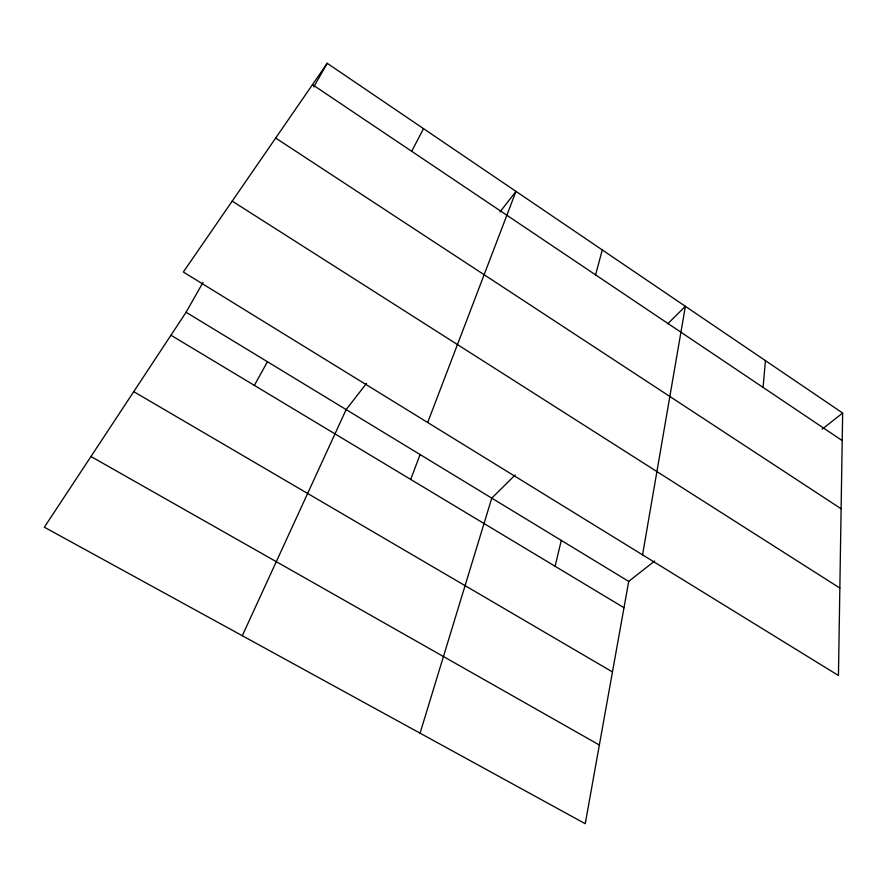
<?xml version="1.0" encoding="UTF-8"?>
<svg xmlns="http://www.w3.org/2000/svg" width="887" height="887" viewBox="0 0 887 887"><rect width="100%" height="100%" fill="white"/><g stroke="black" fill="none" stroke-linecap="round" stroke-linejoin="round"><path stroke-width="1.33" d="M842.65 413.032L838.448 675.506L183.343 272.021L327.203 63.287L842.65 413.032L822.16 429.164M763.075 387.408L765.448 360.654M642.554 554.852L685.385 306.325L667.723 323.81M654.661 560.994L628.717 581.406L585.232 823.713L44.35 527.211L186.082 312.268L203.001 282.421M555.096 566.283L561.283 540.405M595.576 274.859L602.284 249.934M420.061 733.172L491.775 498.15L515.136 475.011M410.703 479.423L420.094 454.565M427.667 422.511L515.979 191.381L499.969 211.949M242.295 635.713L346.141 409.594L366.508 383.417M411.701 151.3L423.509 128.637M254.358 385.39L267.442 361.741M313.798 86.937L327.203 63.287M90.973 456.506L599.357 745.013M133.749 391.644L612.473 671.947M170.947 335.219L623.993 607.717M186.082 312.268L628.717 581.406M232.206 201.127L839.845 588.048M275.68 138.05L841.12 508.783M312.49 84.642L842.207 440.584"/></g></svg>
